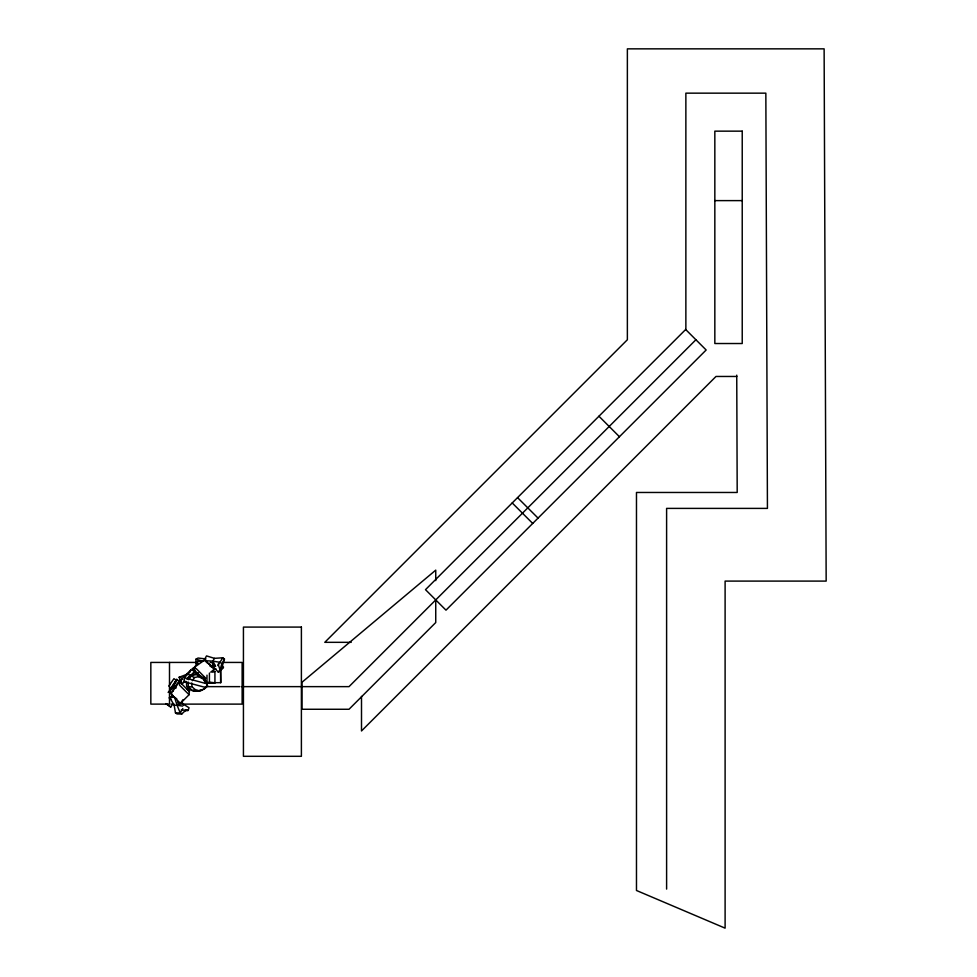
<?xml version="1.0" encoding="UTF-8"?>
<svg xmlns="http://www.w3.org/2000/svg" width="977" height="977" viewBox="0 0 977 977"><rect width="100%" height="100%" fill="white"/><g stroke="black" fill="none" stroke-linecap="round" stroke-linejoin="round"><path stroke-width="1.47" d="M179.658 681.384L179.56 685.207L189.074 694.72L180.427 703.367L170.914 693.853L179.658 681.384L181.771 683.497M189.074 694.72L189.172 690.898L187.059 688.785M221.901 663.652L219.752 670.625L222.292 666.045L224.454 659.072L222.793 657.79L214.439 658.339L206.526 655.909L203.9 660.635L212.888 661.136L220.24 662.369L221.901 663.652L224.454 659.072M201.799 677.635L195.144 670.979L190.747 670.014L190.173 671.822L184.897 677.098M201.714 661.417L197.598 661.392L194.447 668.012L194.447 670.991M206.232 662.186L213.23 666.851L212.888 661.136L214.439 658.339M222.793 657.79L217.871 665.581M215.258 665.41L213.829 667.34L218.335 672.164L221.608 668.586M220.79 669.489L218.335 672.164L223.538 667.12L221.571 665.068M175.628 680.957L177.387 679.943L176.764 679.455L172.502 687.014L170.035 689.164L176.764 679.455L179.145 681.103M173.039 685.83L176.764 679.455M182.809 708.508L180.232 712.905L175.481 712.905L174.15 705.235L169.668 697.322L173.076 695.502M186.973 679.259L189.709 675.131L194.936 674.02C201.238 674.741 206.526 679.687 207.527 685.976C203.521 690.922 196.462 692.559 190.637 690.031L186.68 686.452L186.375 681.519M188.732 679.723L191.468 675.608L196.695 674.484L198.661 676.646L204.596 679.845L207.527 685.976M192.359 680.676L194.435 677.549L198.661 676.646M172.636 696.564L169.851 689.164L174.333 685.939L175.848 688.162M173.442 687.246L174.333 685.939M168.801 686.11L173.955 678.661L176.385 680.419M174.883 683.558L176.556 681.152M173.063 703.672L170.682 707.104L165.809 703.599M180.427 703.367L183.053 699.63M204.84 688.541L205.255 688.028L200.725 690.739L193.531 690.812M168.129 692.437L170.694 689.396M175.408 685.781L180.843 679.369M189.562 691.789L181.954 684.181L180.977 679.772L190.747 670.014M181.954 684.181L184.995 681.128M188.036 678.087L195.144 670.979M695.905 339.752L349.021 686.636L241.649 686.636M175.481 712.905L177.057 713.955L181.82 713.955L185.679 710.255M221.01 669.672L222.939 668.195M194.46 670.808L192.347 668.695L204.816 659.939L214.342 669.465L211.838 671.211M197.965 664.091L195.937 663.163L195.937 659.206L198.087 658.034L206.037 658.962M169.851 689.164L172.245 687.881M183.505 705.113L182.308 702.719L178.706 704.515L177.57 701.852M174.15 705.235L177.045 705.235L182.308 702.719M195.29 691.276L201.921 689.811M181.49 683.509L179.133 677.244L188.427 673.751M197.525 690.25L195.18 689.615L192.396 690.507L188.439 686.929L186.68 686.452M180.977 679.772L182.784 679.21M173.002 688.419L175.738 687.893M210.641 672.054L214.928 671.529L214.928 682.862L206.184 682.862M179.133 677.244L181.673 676.951M195.18 689.615L191.968 686.721L188.439 686.929L188.134 681.995M192.347 668.695L196.169 668.586L205.695 678.111L203.143 678.172M714.834 200.615L742.227 200.615M736.756 376.463L715.994 376.463L361.502 730.955L361.502 696.406M351.219 642.329L324.791 642.329L627.368 339.752L627.368 48.85L824.124 48.85L826.163 581.095L725.105 581.095L725.105 928.15L636.479 890.487L636.479 492.469L737.195 492.469L736.743 375.156M196.731 662.43L150.837 662.43L150.837 704.112L169.497 704.112L169.497 662.43M223.977 662.43L242.137 662.43L242.137 704.112L181.6 704.112M213.426 669.172L216.296 669.172M212.009 671.529L214.928 671.529M206.379 682.679L220.839 682.679L220.607 669.172L220.607 682.679M204.926 683.179L209.42 683.179L209.42 673.055M205.426 686.636L239.853 686.636M169.668 697.322L174.578 697.322L176.788 698.86M171.012 704.112L174.028 704.112M184.568 710.829L188.195 710.413L189.037 707.751L183.139 704.026M181.246 709.974L188.195 710.413L185.483 709.827M194.447 672.481L198.453 672.86M206.416 682.886L209.42 683.179L206.99 681.995L206.99 675.144M209.212 682.166L214.928 682.862M174.578 697.322L177.045 705.235L182.687 706.102M203.167 661.295L195.937 659.206M210.14 662.455L212.937 662.907L212.937 666.864L210.14 666.399M189.709 675.131L194.435 677.549M205.646 683.448L184.787 677.855L183.774 681.628L204.633 687.222M181.82 713.955L180.232 712.905L177.045 705.235M173.662 684.95L176.043 686.599M169.07 697.896L171.402 699.508M167.116 704.356L170.816 706.921M598.938 416.226L619.43 436.719M517.554 497.623L538.046 518.103M512.217 502.947L532.709 523.44M196.572 672.921L199.748 676.096M199.577 675.266L200.993 677.269M170.743 687.857L173.014 691.191M212.888 661.136L215.612 666.399M204.01 678.441L204.596 679.845M218.152 664.055L220.277 670.698L219.715 667.792M206.477 682.41L206.587 683.07M191.736 682.972L191.968 686.721M685.866 330.055L685.866 93.157L765.846 93.157L767.433 508.394L666.607 508.394L666.607 889.094M435.742 580.619L435.742 570.141L301.954 682.288L301.954 709.265L349.021 709.265L435.742 622.544L435.742 600.086M204.388 677.977L204.388 680.871M204.254 676.988L204.254 680.798M197.598 661.392L197.598 664.372M685.659 329.505L425.496 589.668L445.988 610.161L706.151 349.998L685.659 329.505M742.227 131.15L714.834 131.15L714.834 343.525L742.227 343.525L742.227 131.15M301.392 627.087L243.432 627.087L243.432 756.308L301.392 756.308L301.392 627.087"/></g></svg>
